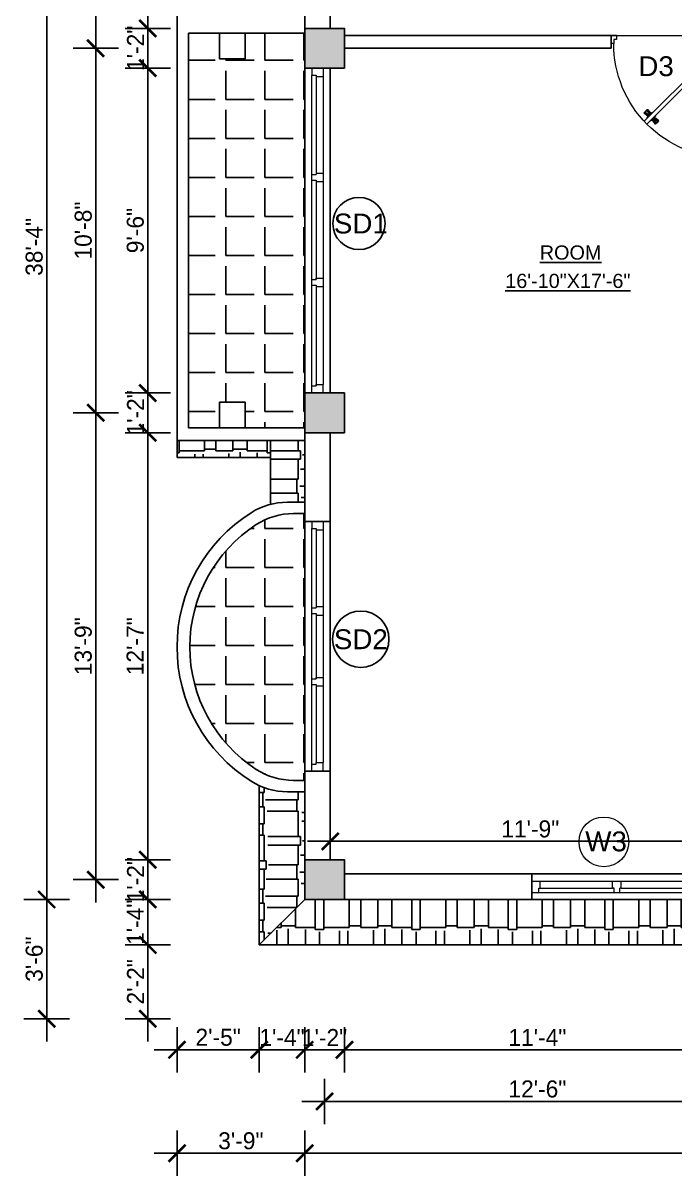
# Model space of a CAD drawing. Header units: inches. Extents: x 1397 to 20304, y -27267 to -746.
# Drawn here: x 9911 to 10140.8, y -20825.7 to -20419.4 of the extents above; entities that cross this region are included whole.
import ezdxf

# ---------------------------------------------------------------- set-up
doc = ezdxf.new("R2010")
doc.units = ezdxf.units.IN
doc.header["$LTSCALE"] = 17
doc.header["$MEASUREMENT"] = 0
for name, color, linetype, lineweight in [('25 BOT BAR', 12, 'Continuous', 25), ('DOOR & WIN', 1, 'Continuous', 25), ('OUTLINE', 1, 'Continuous', 25), ('PUERTAS', 7, 'Continuous', 9), ('TEXT', 231, 'Continuous', 20), ('WINDOW FRAME PLAN', 162, 'Continuous', 18)]:
    doc.layers.add(name, color=color, linetype=linetype, lineweight=lineweight)
doc.styles.add('ARCHITECTURE', font='stylu.ttf')
doc.styles.add('DIMTEXT', font='arial.ttf', dxfattribs={"height": 6})
doc.dimstyles.new('8 SCALE', dxfattribs={"dimscale": 0, "dimtxt": 6, "dimasz": 6, "dimexe": 8, "dimexo": 8, "dimgap": 1.25, "dimtad": 1, "dimdec": 0, "dimzin": 3, "dimdsep": 46, "dimlunit": 4, "dimtxsty": 'ARCHITECTURE', "dimblk": 'ARCHTICK', "dimcen": 8, "dimdle": 8, "dimclrd": 5, "dimclre": 5, "dimclrt": 7, "dimadec": 0, "dimazin": 0, "dimtfac": 0.75, "dimtdec": 0, "dimtix": 1, "dimtmove": 2, "dimatfit": 3, "dimldrblk": 'ARCHTICK', "dimfxl": 8, "dimfxlon": 1, "dimtolj": 1, "dimtzin": 0, "dimlwd": -1, "dimlwe": -1, "dimarcsym": 0})
pattern_1 = [(0, (0, -1874.08), (25.5, 12), [6, -5, 7, -3, 9, -4]), (0, (6, -1873.58), (25.5, 12), [5, -19, 4, -6]), (0, (18, -1874.83), (25.5, 12), [3, -31]), (90, (0, -1874.079), (-8.5, 12), [11.5, -36.5]), (90, (6, -1874.079), (-8.5, 12), [11.25, -36.75]), (90, (11, -1874.079), (-8.5, 12), [10.5, -37.5]), (90, (18, -1874.829), (-8.5, 12), [11.5, -36.5]), (90, (21, -1874.829), (-8.5, 12), [11.5, -36.5]), (90, (30, -1874.079), (-8.5, 12), [11, -37])]
pattern_2 = [(90, (0, -1874.08), (-12, 25.5), [6, -5, 7, -3, 9, -4]), (90, (-0.5, -1868.08), (-12, 25.5), [5, -19, 4, -6]), (90, (0.75, -1856.08), (-12, 25.5), [3, -31]), (180, (0, -1874.079), (-12, -8.5), [11.5, -36.5]), (180, (4e-16, -1868.079), (-12, -8.5), [11.25, -36.75]), (180, (7e-16, -1863.079), (-12, -8.5), [10.5, -37.5]), (180, (0.75, -1856.079), (-12, -8.5), [11.5, -36.5]), (180, (0.75, -1853.079), (-12, -8.5), [11.5, -36.5]), (180, (2e-15, -1844.079), (-12, -8.5), [11, -37])]
pattern_3 = [(0, (0, 0), (0, 13.75), [10, -3.75]), (90, (0, 0), (-13.75, 8e-16), [10, -3.75])]

# ---------------------------------------------------------------- blocks, each defined once
blk = doc.blocks.new('*U3029')
at = {"layer": 'PUERTAS', "color": 2}
for p, q in [((11.61, 30.24), (12.57, 31.2)), ((11.61, 30.24), (39.94, 1.92)), ((40.83, 2.94), (12.57, 31.2)), ((16.34, 30.46), (16.36, 30.48)), ((12.35, 26.47), (12.33, 26.45)), ((0, 0), (0, 2.8)), ((0.93, 2.8), (0, 2.8)), ((1.87, 0), (0, 0)), ((0.93, 1.4), (0.93, 2.8)), ((1.87, 1.4), (0.93, 1.4)), ((1.87, 0), (1.87, 1.4)), ((39.94, 1.92), (40.16, 2.14)), ((40.1, 2.21), (40.86, 2.97)), ((40.1, 2.21), (40.16, 2.14)), ((40.13, 0), (40.13, 1.4)), ((40.13, 1.4), (41.07, 1.4)), ((40.13, 0), (42, 0)), ((40.16, 2.14), (40.9, 2.88)), ((41.07, 1.77), (41.07, 2.81)), ((41.07, 1.4), (41.07, 1.77)), ((41.07, 1.77), (41.16, 1.77)), ((41.16, 1.77), (41.16, 2.85)), ((41.16, 2.8), (42, 2.8)), ((42, 2.8), (42, 0))]:
    blk.add_line(p, q, dxfattribs=at)
at = {"layer": 'PUERTAS', "color": 1}
for p, q in [((12.73, 29.12), (12.72, 29.11)), ((12.72, 28.98), (13.08, 28.44)), ((13.69, 30.08), (13.7, 30.09)), ((13.83, 30.09), (14.37, 29.73)), ((14.37, 29.73), (14.38, 29.72)), ((14.51, 29.72), (14.5, 29.72)), ((14.63, 29.71), (14.94, 29.41)), ((14.64, 30.23), (15.41, 31.18)), ((14.65, 30.11), (15.14, 29.61)), ((14.65, 29.7), (14.78, 29.83)), ((14.78, 29.98), (14.77, 29.97)), ((14.77, 29.84), (15.07, 29.54)), ((15.25, 29.1), (14.94, 29.41)), ((15.37, 29.24), (15.07, 29.54)), ((15.64, 29.12), (15.14, 29.61)), ((15.23, 29.11), (15.36, 29.24)), ((15.25, 28.97), (15.25, 28.97)), ((15.26, 28.84), (15.25, 28.84)), ((15.62, 28.3), (15.26, 28.84)), ((15.51, 29.24), (15.5, 29.24)), ((15.55, 31.19), (16.13, 30.6)), ((15.62, 31.12), (15.65, 31.15)), ((15.65, 31.15), (16.17, 30.63)), ((15.76, 29.11), (16.71, 29.88)), ((16.72, 30.01), (16.13, 30.6)), ((16.68, 30.12), (16.17, 30.63)), ((16.65, 30.09), (16.68, 30.12)), ((11.62, 27.26), (12.21, 26.67)), ((12.58, 28.16), (11.63, 27.4)), ((11.69, 27.19), (11.66, 27.15)), ((11.66, 27.15), (12.17, 26.64)), ((12.69, 26.12), (12.17, 26.64)), ((12.79, 26.09), (12.21, 26.67)), ((12.72, 26.16), (12.69, 26.12)), ((12.7, 28.16), (13.2, 27.66)), ((12.83, 28.03), (12.84, 28.04)), ((13.7, 27.04), (12.93, 26.09)), ((12.97, 28.04), (13.27, 27.74)), ((13.11, 28.16), (12.98, 28.03)), ((13.08, 28.44), (13.08, 28.43)), ((13.09, 28.3), (13.09, 28.3)), ((13.09, 28.17), (13.4, 27.87)), ((13.69, 27.17), (13.2, 27.66)), ((13.57, 27.43), (13.27, 27.74)), ((13.71, 27.56), (13.4, 27.87)), ((13.69, 27.57), (13.56, 27.44)), ((13.56, 27.3), (13.57, 27.3)), ((13.83, 27.55), (13.84, 27.56)), ((13.97, 27.54), (13.96, 27.55)), ((14.51, 27.19), (13.97, 27.54)), ((14.65, 27.2), (14.64, 27.19)), ((15.61, 28.15), (15.62, 28.16))]:
    blk.add_line(p, q, dxfattribs=at)
at = {"layer": 'PUERTAS', "color": 8}
for p, q in [((12.82, 28.9), (13.2, 28.3)), ((13.06, 28.65), (13.29, 28.21)), ((13.91, 29.99), (14.5, 29.61)), ((14.16, 29.74), (14.59, 29.52)), ((14.42, 29.48), (14.69, 29.42)), ((14.63, 30.14), (15.5, 31.21)), ((14.63, 29.27), (14.8, 29.31)), ((14.66, 29.69), (14.79, 29.82)), ((14.68, 29.66), (14.82, 29.79)), ((14.69, 30.07), (15.57, 31.16)), ((14.74, 29.6), (14.87, 29.73)), ((14.8, 29.09), (14.85, 29.26)), ((14.82, 29.94), (15.74, 30.99)), ((14.84, 29.51), (14.97, 29.64)), ((15.01, 28.89), (14.95, 29.16)), ((14.98, 29.77), (15.94, 30.79)), ((15.04, 29.3), (15.17, 29.43)), ((15.28, 28.62), (15.05, 29.06)), ((15.14, 29.21), (15.27, 29.34)), ((15.52, 28.37), (15.14, 28.97)), ((15.2, 29.15), (15.33, 29.28)), ((15.22, 29.12), (15.35, 29.25)), ((15.31, 29.45), (16.33, 30.41)), ((15.47, 29.29), (16.52, 30.21)), ((15.6, 29.16), (16.69, 30.04)), ((15.67, 29.09), (16.75, 29.96)), ((15.99, 30.81), (16.01, 30.83)), ((16.19, 30.65), (16.01, 30.83)), ((16.19, 30.65), (16.36, 30.48)), ((12.67, 28.18), (11.59, 27.31)), ((12.74, 28.12), (11.65, 27.23)), ((12.87, 27.99), (11.82, 27.06)), ((12, 26.81), (11.98, 26.79)), ((12.15, 26.62), (11.98, 26.79)), ((13.04, 27.82), (12.01, 26.87)), ((12.15, 26.62), (12.33, 26.45)), ((13.36, 27.5), (12.4, 26.48)), ((13.52, 27.34), (12.6, 26.28)), ((13.65, 27.21), (12.77, 26.11)), ((13.71, 27.14), (12.84, 26.06)), ((13.12, 28.15), (12.99, 28.02)), ((13.14, 28.12), (13.01, 27.99)), ((13.2, 28.06), (13.07, 27.93)), ((13.3, 27.97), (13.17, 27.84)), ((13.33, 28.39), (13.39, 28.12)), ((13.5, 27.76), (13.37, 27.63)), ((13.59, 27.67), (13.46, 27.54)), ((13.54, 28.18), (13.49, 28.01)), ((13.65, 27.61), (13.52, 27.48)), ((13.71, 28), (13.54, 27.96)), ((13.68, 27.58), (13.55, 27.45)), ((13.92, 27.79), (13.65, 27.86)), ((14.18, 27.53), (13.75, 27.76)), ((14.43, 27.28), (13.83, 27.67)), ((0, 0), (42, 0))]:
    blk.add_line(p, q, dxfattribs=at)
at = {"layer": 'PUERTAS', "color": 2}
for radius in [0.181, 0.0878]:
    blk.add_circle((41.04, 2.99), radius, dxfattribs=at)
at = {"layer": 'PUERTAS', "color": 8}
blk.add_arc((41.04, 2.99), 40.11, 89.9667, 180.2715, dxfattribs=at)
at = {"layer": 'PUERTAS', "color": 1}
for centre, start, end in [((12.79, 29.04), 135, 225), ((13.76, 30.02), 45, 135), ((14.44, 29.79), 225, 309.7428), ((14.57, 29.65), 45, 129.7428), ((14.71, 30.17), 141.0764, 225), ((14.84, 29.91), 135, 225), ((15.32, 28.91), 140.2572, 225), ((15.18, 29.03), 320.2572, 45), ((15.44, 29.3), 225, 315), ((15.48, 31.12), 45, 141.0764), ((15.7, 29.18), 225, 308.9236), ((11.69, 27.33), 128.9236, 225), ((12.63, 28.09), 45, 128.9236), ((12.86, 26.15), 225, 321.0764), ((12.9, 27.97), 45, 135), ((13.16, 28.24), 140.2572, 225), ((13.02, 28.36), 320.2572, 45), ((13.5, 27.37), 315, 45), ((13.62, 27.1), 321.0764, 45), ((13.77, 27.63), 225, 309.7428), ((13.9, 27.49), 45, 129.7428), ((14.58, 27.25), 225, 315), ((15.55, 28.23), 315, 45)]:
    blk.add_arc(centre, 0.0933, start, end, dxfattribs=at)
blk = doc.blocks.new("5'")
at = {"layer": 'WINDOW FRAME PLAN'}
for p, q in [((10026.35, -7897.24), (10086.35, -7897.24)), ((10026.35, -7897.24), (10026.35, -7901.24)), ((10026.35, -7897.24), (10029.35, -7897.24)), ((10029.35, -7899.74), (10029.35, -7897.24)), ((10054.85, -7899.74), (10054.85, -7897.24)), ((10054.85, -7897.24), (10057.85, -7897.24)), ((10057.85, -7899.74), (10057.85, -7897.24)), ((10086.35, -7897.24), (10083.35, -7897.24)), ((10083.35, -7899.74), (10083.35, -7897.24)), ((10086.35, -7897.24), (10086.35, -7901.24)), ((10026.35, -7901.24), (10086.35, -7901.24)), ((10026.35, -7901.24), (10028.85, -7901.24)), ((10028.85, -7901.24), (10028.85, -7899.74)), ((10028.85, -7899.74), (10029.35, -7899.74)), ((10029.35, -7899.74), (10054.85, -7899.74)), ((10055.35, -7899.74), (10054.85, -7899.74)), ((10055.35, -7901.24), (10055.35, -7899.74)), ((10057.35, -7901.24), (10057.35, -7899.74)), ((10057.85, -7899.74), (10057.35, -7899.74)), ((10057.85, -7899.74), (10083.35, -7899.74)), ((10083.85, -7899.74), (10083.35, -7899.74)), ((10083.85, -7901.24), (10083.85, -7899.74)), ((10086.35, -7901.24), (10083.85, -7901.24))]:
    blk.add_line(p, q, dxfattribs=at)
blk = doc.blocks.new('_ArchTick')
at = {"color": 0, "linetype": 'ByBlock', "const_width": 0.15}
blk.add_lwpolyline([(-0.5, -0.5), (0.5, 0.5)], dxfattribs=at)
blk = doc.blocks.new('*D3517')
at = {"layer": '25 BOT BAR', "color": 5, "transparency": 16777216}
for p, q in [((9954.97, -20274.24), (9954.97, -20429.24)), ((9962.97, -20282.24), (9946.97, -20282.24)), ((9962.97, -20421.24), (9946.97, -20421.24))]:
    blk.add_line(p, q, dxfattribs=at)
at = {"layer": 'Defpoints', "color": 0, "transparency": 16777216}
for p in [(10010.29, -20282.24), (9954.97, -20421.24), (10010.29, -20421.24)]:
    blk.add_point(p, dxfattribs=at)
at = {"layer": '25 BOT BAR', "color": 5, "transparency": 16777216, "xscale": 6, "yscale": 6, "zscale": 6}
for p, rotation in [((9954.97, -20282.24), 90), ((9954.97, -20421.24), 270)]:
    blk.add_blockref('_ArchTick', p, dxfattribs=dict(at, rotation=rotation))
at = {"layer": '25 BOT BAR', "color": 7, "transparency": 16777216, "insert": (9950.51, -20351.74), "char_height": 6, "attachment_point": 5, "rotation": 90, "style": 'ARCHITECTURE'}
blk.add_mtext('\\A1;11\'-7"', dxfattribs=at)
blk = doc.blocks.new('*D3518')
at = {"layer": '25 BOT BAR', "color": 5, "transparency": 16777216}
for p, q in [((9954.97, -20421.24), (9954.97, -20415.24)), ((9962.97, -20421.24), (9946.97, -20421.24)), ((9954.97, -20421.24), (9954.97, -20435.24)), ((9962.97, -20435.24), (9946.97, -20435.24)), ((9954.97, -20435.24), (9954.97, -20441.24))]:
    blk.add_line(p, q, dxfattribs=at)
at = {"layer": 'Defpoints', "color": 0, "transparency": 16777216}
for p in [(10010.29, -20421.24), (9954.97, -20435.24), (10010.29, -20435.24)]:
    blk.add_point(p, dxfattribs=at)
at = {"layer": '25 BOT BAR', "color": 5, "transparency": 16777216, "xscale": 6, "yscale": 6, "zscale": 6}
for p, rotation in [((9954.97, -20421.24), 270), ((9954.97, -20435.24), 90)]:
    blk.add_blockref('_ArchTick', p, dxfattribs=dict(at, rotation=rotation))
at = {"layer": '25 BOT BAR', "color": 7, "transparency": 16777216, "insert": (9950.66, -20428.24), "char_height": 6, "attachment_point": 5, "rotation": 90, "style": 'ARCHITECTURE'}
blk.add_mtext('\\A1;1\'-2"', dxfattribs=at)
blk = doc.blocks.new('*D3519')
at = {"layer": '25 BOT BAR', "color": 5, "transparency": 16777216}
for p, q in [((9954.97, -20427.24), (9954.97, -20557.72)), ((9962.97, -20435.24), (9946.97, -20435.24)), ((9962.97, -20549.72), (9946.97, -20549.72))]:
    blk.add_line(p, q, dxfattribs=at)
at = {"layer": 'Defpoints', "color": 0, "transparency": 16777216}
for p in [(10010.29, -20435.24), (9954.97, -20549.72), (10010.29, -20549.72)]:
    blk.add_point(p, dxfattribs=at)
at = {"layer": '25 BOT BAR', "color": 5, "transparency": 16777216, "xscale": 6, "yscale": 6, "zscale": 6}
for p, rotation in [((9954.97, -20435.24), 90), ((9954.97, -20549.72), 270)]:
    blk.add_blockref('_ArchTick', p, dxfattribs=dict(at, rotation=rotation))
at = {"layer": '25 BOT BAR', "color": 7, "transparency": 16777216, "insert": (9950.61, -20492.48), "char_height": 6, "attachment_point": 5, "rotation": 90, "style": 'ARCHITECTURE'}
blk.add_mtext('\\A1;9\'-6"', dxfattribs=at)
blk = doc.blocks.new('*D3520')
at = {"layer": '25 BOT BAR', "color": 5, "transparency": 16777216}
for p, q in [((9954.97, -20549.72), (9954.97, -20543.72)), ((9962.97, -20549.72), (9946.97, -20549.72)), ((9954.97, -20549.72), (9954.97, -20563.72)), ((9962.97, -20563.72), (9946.97, -20563.72)), ((9954.97, -20563.72), (9954.97, -20569.72))]:
    blk.add_line(p, q, dxfattribs=at)
at = {"layer": 'Defpoints', "color": 0, "transparency": 16777216}
for p in [(10010.29, -20549.72), (9954.97, -20563.72), (10010.29, -20563.72)]:
    blk.add_point(p, dxfattribs=at)
at = {"layer": '25 BOT BAR', "color": 5, "transparency": 16777216, "xscale": 6, "yscale": 6, "zscale": 6}
for p, rotation in [((9954.97, -20549.72), 270), ((9954.97, -20563.72), 90)]:
    blk.add_blockref('_ArchTick', p, dxfattribs=dict(at, rotation=rotation))
at = {"layer": '25 BOT BAR', "color": 7, "transparency": 16777216, "insert": (9950.66, -20556.72), "char_height": 6, "attachment_point": 5, "rotation": 90, "style": 'ARCHITECTURE'}
blk.add_mtext('\\A1;1\'-2"', dxfattribs=at)
blk = doc.blocks.new('*D3521')
at = {"layer": '25 BOT BAR', "color": 5, "transparency": 16777216}
for p, q in [((9954.97, -20555.72), (9954.97, -20722.24)), ((9962.97, -20563.72), (9946.97, -20563.72)), ((9962.97, -20714.24), (9946.97, -20714.24))]:
    blk.add_line(p, q, dxfattribs=at)
at = {"layer": 'Defpoints', "color": 0, "transparency": 16777216}
for p in [(10010.29, -20563.72), (9954.97, -20714.24), (10010.29, -20714.24)]:
    blk.add_point(p, dxfattribs=at)
at = {"layer": '25 BOT BAR', "color": 5, "transparency": 16777216, "xscale": 6, "yscale": 6, "zscale": 6}
for p, rotation in [((9954.97, -20563.72), 90), ((9954.97, -20714.24), 270)]:
    blk.add_blockref('_ArchTick', p, dxfattribs=dict(at, rotation=rotation))
at = {"layer": '25 BOT BAR', "color": 7, "transparency": 16777216, "insert": (9950.51, -20638.98), "char_height": 6, "attachment_point": 5, "rotation": 90, "style": 'ARCHITECTURE'}
blk.add_mtext('\\A1;12\'-7"', dxfattribs=at)
blk = doc.blocks.new('*D3522')
at = {"layer": '25 BOT BAR', "color": 5, "transparency": 16777216}
for p, q in [((9954.97, -20714.24), (9954.97, -20708.24)), ((9962.97, -20714.24), (9946.97, -20714.24)), ((9954.97, -20714.24), (9954.97, -20728.24)), ((9962.97, -20728.24), (9946.97, -20728.24)), ((9954.97, -20728.24), (9954.97, -20734.24))]:
    blk.add_line(p, q, dxfattribs=at)
at = {"layer": 'Defpoints', "color": 0, "transparency": 16777216}
for p in [(10010.29, -20714.24), (9954.97, -20728.24), (10010.29, -20728.24)]:
    blk.add_point(p, dxfattribs=at)
at = {"layer": '25 BOT BAR', "color": 5, "transparency": 16777216, "xscale": 6, "yscale": 6, "zscale": 6}
for p, rotation in [((9954.97, -20714.24), 270), ((9954.97, -20728.24), 90)]:
    blk.add_blockref('_ArchTick', p, dxfattribs=dict(at, rotation=rotation))
at = {"layer": '25 BOT BAR', "color": 7, "transparency": 16777216, "insert": (9950.66, -20721.24), "char_height": 6, "attachment_point": 5, "rotation": 90, "style": 'ARCHITECTURE'}
blk.add_mtext('\\A1;1\'-2"', dxfattribs=at)
blk = doc.blocks.new('*D3523')
at = {"layer": '25 BOT BAR', "color": 5, "transparency": 16777216}
for p, q in [((9936.63, -20729.24), (9936.63, -20548.72)), ((9944.63, -20556.72), (9928.63, -20556.72)), ((9944.63, -20721.24), (9928.63, -20721.24))]:
    blk.add_line(p, q, dxfattribs=at)
at = {"layer": 'Defpoints', "color": 0, "transparency": 16777216}
for p in [(9936.63, -20556.72), (10017.29, -20556.72), (10017.29, -20721.24)]:
    blk.add_point(p, dxfattribs=at)
at = {"layer": '25 BOT BAR', "color": 5, "transparency": 16777216, "xscale": 6, "yscale": 6, "zscale": 6}
for p, rotation in [((9936.63, -20556.72), 90), ((9936.63, -20721.24), 270)]:
    blk.add_blockref('_ArchTick', p, dxfattribs=dict(at, rotation=rotation))
at = {"layer": '25 BOT BAR', "color": 7, "transparency": 16777216, "insert": (9932.27, -20638.98), "char_height": 6, "attachment_point": 5, "rotation": 90, "style": 'ARCHITECTURE'}
blk.add_mtext('\\A1;13\'-9"', dxfattribs=at)
blk = doc.blocks.new('*D3524')
at = {"layer": '25 BOT BAR', "color": 5, "transparency": 16777216}
for p, q in [((9936.63, -20564.72), (9936.63, -20420.24)), ((9944.63, -20428.24), (9928.63, -20428.24)), ((9944.63, -20556.72), (9928.63, -20556.72))]:
    blk.add_line(p, q, dxfattribs=at)
at = {"layer": 'Defpoints', "color": 0, "transparency": 16777216}
for p in [(9936.63, -20428.24), (10017.29, -20428.24), (10017.29, -20556.72)]:
    blk.add_point(p, dxfattribs=at)
at = {"layer": '25 BOT BAR', "color": 5, "transparency": 16777216, "xscale": 6, "yscale": 6, "zscale": 6}
for p, rotation in [((9936.63, -20428.24), 90), ((9936.63, -20556.72), 270)]:
    blk.add_blockref('_ArchTick', p, dxfattribs=dict(at, rotation=rotation))
at = {"layer": '25 BOT BAR', "color": 7, "transparency": 16777216, "insert": (9932.26, -20492.48), "char_height": 6, "attachment_point": 5, "rotation": 90, "style": 'ARCHITECTURE'}
blk.add_mtext('\\A1;10\'-8"', dxfattribs=at)
blk = doc.blocks.new('*D3525')
at = {"layer": '25 BOT BAR', "color": 5, "transparency": 16777216}
for p, q in [((9936.63, -20436.24), (9936.63, -20267.24)), ((9944.63, -20275.24), (9928.63, -20275.24)), ((9944.63, -20428.24), (9928.63, -20428.24))]:
    blk.add_line(p, q, dxfattribs=at)
at = {"layer": 'Defpoints', "color": 0, "transparency": 16777216}
for p in [(9936.63, -20275.24), (10017.29, -20275.24), (10017.29, -20428.24)]:
    blk.add_point(p, dxfattribs=at)
at = {"layer": '25 BOT BAR', "color": 5, "transparency": 16777216, "xscale": 6, "yscale": 6, "zscale": 6}
for p, rotation in [((9936.63, -20275.24), 90), ((9936.63, -20428.24), 270)]:
    blk.add_blockref('_ArchTick', p, dxfattribs=dict(at, rotation=rotation))
at = {"layer": '25 BOT BAR', "color": 7, "transparency": 16777216, "insert": (9932.28, -20351.74), "char_height": 6, "attachment_point": 5, "rotation": 90, "style": 'ARCHITECTURE'}
blk.add_mtext('\\A1;12\'-9"', dxfattribs=at)
blk = doc.blocks.new('*D3526')
at = {"layer": '25 BOT BAR', "color": 5, "transparency": 16777216}
for p, q in [((9919.35, -20260.24), (9919.35, -20736.24)), ((9927.35, -20268.24), (9911.35, -20268.24)), ((9927.35, -20728.24), (9911.35, -20728.24))]:
    blk.add_line(p, q, dxfattribs=at)
at = {"layer": 'Defpoints', "color": 0, "transparency": 16777216}
for p in [(10010.29, -20268.24), (9919.35, -20728.24), (10010.29, -20728.24)]:
    blk.add_point(p, dxfattribs=at)
at = {"layer": '25 BOT BAR', "color": 5, "transparency": 16777216, "xscale": 6, "yscale": 6, "zscale": 6}
for p, rotation in [((9919.35, -20268.24), 90), ((9919.35, -20728.24), 270)]:
    blk.add_blockref('_ArchTick', p, dxfattribs=dict(at, rotation=rotation))
at = {"layer": '25 BOT BAR', "color": 7, "transparency": 16777216, "insert": (9914.97, -20498.24), "char_height": 6, "attachment_point": 5, "rotation": 90, "style": 'ARCHITECTURE'}
blk.add_mtext('\\A1;38\'-4"', dxfattribs=at)
blk = doc.blocks.new('*D3527')
at = {"layer": '25 BOT BAR', "color": 5, "transparency": 16777216}
for p, q in [((10010.29, -20773.19), (10010.29, -20789.19)), ((10024.29, -20773.19), (10024.29, -20789.19)), ((10010.29, -20781.19), (10004.29, -20781.19)), ((10010.29, -20781.19), (10024.29, -20781.19)), ((10024.29, -20781.19), (10030.29, -20781.19))]:
    blk.add_line(p, q, dxfattribs=at)
at = {"layer": 'Defpoints', "color": 0, "transparency": 16777216}
for p in [(10010.29, -20728.24), (10024.29, -20728.24), (10024.29, -20781.19)]:
    blk.add_point(p, dxfattribs=at)
at = {"layer": '25 BOT BAR', "color": 5, "transparency": 16777216, "xscale": 6, "yscale": 6, "zscale": 6}
blk.add_blockref('_ArchTick', (10010.29, -20781.19), dxfattribs=at)
at = {"layer": '25 BOT BAR', "color": 5, "transparency": 16777216, "xscale": 6, "yscale": 6, "zscale": 6, "rotation": 180}
blk.add_blockref('_ArchTick', (10024.29, -20781.19), dxfattribs=at)
at = {"layer": '25 BOT BAR', "color": 7, "transparency": 16777216, "insert": (10017.29, -20776.88), "char_height": 6, "attachment_point": 5, "style": 'ARCHITECTURE'}
blk.add_mtext('\\A1;1\'-2"', dxfattribs=at)
blk = doc.blocks.new('*D3528')
at = {"layer": '25 BOT BAR', "color": 5, "transparency": 16777216}
for p, q in [((10024.29, -20773.19), (10024.29, -20789.19)), ((10160.29, -20773.19), (10160.29, -20789.19)), ((10016.29, -20781.19), (10168.29, -20781.19))]:
    blk.add_line(p, q, dxfattribs=at)
at = {"layer": 'Defpoints', "color": 0, "transparency": 16777216}
for p in [(10024.29, -20728.24), (10160.29, -20728.24), (10160.29, -20781.19)]:
    blk.add_point(p, dxfattribs=at)
at = {"layer": '25 BOT BAR', "color": 5, "transparency": 16777216, "xscale": 6, "yscale": 6, "zscale": 6, "rotation": 180}
blk.add_blockref('_ArchTick', (10024.29, -20781.19), dxfattribs=at)
at = {"layer": '25 BOT BAR', "color": 5, "transparency": 16777216, "xscale": 6, "yscale": 6, "zscale": 6}
blk.add_blockref('_ArchTick', (10160.29, -20781.19), dxfattribs=at)
at = {"layer": '25 BOT BAR', "color": 7, "transparency": 16777216, "insert": (10092.29, -20776.81), "char_height": 6, "attachment_point": 5, "style": 'ARCHITECTURE'}
blk.add_mtext('\\A1;11\'-4"', dxfattribs=at)
blk = doc.blocks.new('*D3534')
at = {"layer": '25 BOT BAR', "color": 5, "transparency": 16777216}
for p, q in [((10017.29, -20791.39), (10017.29, -20807.39)), ((10167.29, -20791.39), (10167.29, -20807.39)), ((10009.29, -20799.39), (10175.29, -20799.39))]:
    blk.add_line(p, q, dxfattribs=at)
at = {"layer": 'Defpoints', "color": 0, "transparency": 16777216}
for p in [(10017.29, -20721.24), (10167.29, -20721.24), (10167.29, -20799.39)]:
    blk.add_point(p, dxfattribs=at)
at = {"layer": '25 BOT BAR', "color": 5, "transparency": 16777216, "xscale": 6, "yscale": 6, "zscale": 6, "rotation": 180}
blk.add_blockref('_ArchTick', (10017.29, -20799.39), dxfattribs=at)
at = {"layer": '25 BOT BAR', "color": 5, "transparency": 16777216, "xscale": 6, "yscale": 6, "zscale": 6}
blk.add_blockref('_ArchTick', (10167.29, -20799.39), dxfattribs=at)
at = {"layer": '25 BOT BAR', "color": 7, "transparency": 16777216, "insert": (10092.29, -20795.03), "char_height": 6, "attachment_point": 5, "style": 'ARCHITECTURE'}
blk.add_mtext('\\A1;12\'-6"', dxfattribs=at)
blk = doc.blocks.new('*D3537')
at = {"layer": '25 BOT BAR', "color": 5, "transparency": 16777216}
for p, q in [((10010.29, -20809.65), (10010.29, -20825.65)), ((10470.75, -20809.65), (10470.75, -20825.65)), ((10002.29, -20817.65), (10478.75, -20817.65))]:
    blk.add_line(p, q, dxfattribs=at)
at = {"layer": 'Defpoints', "color": 0, "transparency": 16777216}
for p in [(10010.29, -20728.24), (10470.75, -20728.24), (10470.75, -20817.65)]:
    blk.add_point(p, dxfattribs=at)
at = {"layer": '25 BOT BAR', "color": 5, "transparency": 16777216, "xscale": 6, "yscale": 6, "zscale": 6, "rotation": 180}
blk.add_blockref('_ArchTick', (10010.29, -20817.65), dxfattribs=at)
at = {"layer": '25 BOT BAR', "color": 5, "transparency": 16777216, "xscale": 6, "yscale": 6, "zscale": 6}
blk.add_blockref('_ArchTick', (10470.75, -20817.65), dxfattribs=at)
at = {"layer": '25 BOT BAR', "color": 7, "transparency": 16777216, "insert": (10240.52, -20813.27), "char_height": 6, "attachment_point": 5, "style": 'ARCHITECTURE'}
blk.add_mtext('\\A1;38\'-4"', dxfattribs=at)
blk = doc.blocks.new('*D3493')
at = {"layer": '25 BOT BAR', "color": 5, "transparency": 16777216}
for p, q in [((9954.97, -20728.24), (9954.97, -20722.24)), ((9962.97, -20728.24), (9946.97, -20728.24)), ((9954.97, -20728.24), (9954.97, -20744.24)), ((9962.97, -20744.24), (9946.97, -20744.24)), ((9954.97, -20744.24), (9954.97, -20750.24))]:
    blk.add_line(p, q, dxfattribs=at)
at = {"layer": 'Defpoints', "color": 0, "transparency": 16777216}
for p in [(10010.29, -20728.24), (9954.97, -20744.24), (9994.29, -20744.24)]:
    blk.add_point(p, dxfattribs=at)
at = {"layer": '25 BOT BAR', "color": 5, "transparency": 16777216, "xscale": 6, "yscale": 6, "zscale": 6}
for p, rotation in [((9954.97, -20728.24), 270), ((9954.97, -20744.24), 90)]:
    blk.add_blockref('_ArchTick', p, dxfattribs=dict(at, rotation=rotation))
at = {"layer": '25 BOT BAR', "color": 7, "transparency": 16777216, "insert": (9950.59, -20736.24), "char_height": 6, "attachment_point": 5, "rotation": 90, "style": 'ARCHITECTURE'}
blk.add_mtext('\\A1;1\'-4"', dxfattribs=at)
blk = doc.blocks.new('*D3494')
at = {"layer": '25 BOT BAR', "color": 5, "transparency": 16777216}
for p, q in [((9954.97, -20736.24), (9954.97, -20778.24)), ((9962.97, -20744.24), (9946.97, -20744.24)), ((9962.97, -20770.24), (9946.97, -20770.24))]:
    blk.add_line(p, q, dxfattribs=at)
at = {"layer": 'Defpoints', "color": 0, "transparency": 16777216}
for p in [(9994.29, -20744.24), (9954.97, -20770.24), (10316.29, -20770.24)]:
    blk.add_point(p, dxfattribs=at)
at = {"layer": '25 BOT BAR', "color": 5, "transparency": 16777216, "xscale": 6, "yscale": 6, "zscale": 6}
for p, rotation in [((9954.97, -20744.24), 90), ((9954.97, -20770.24), 270)]:
    blk.add_blockref('_ArchTick', p, dxfattribs=dict(at, rotation=rotation))
at = {"layer": '25 BOT BAR', "color": 7, "transparency": 16777216, "insert": (9950.66, -20757.24), "char_height": 6, "attachment_point": 5, "rotation": 90, "style": 'ARCHITECTURE'}
blk.add_mtext('\\A1;2\'-2"', dxfattribs=at)
blk = doc.blocks.new('*D3495')
at = {"layer": '25 BOT BAR', "color": 5, "transparency": 16777216}
for p, q in [((9919.35, -20720.24), (9919.35, -20778.24)), ((9927.35, -20728.24), (9911.35, -20728.24)), ((9927.35, -20770.24), (9911.35, -20770.24))]:
    blk.add_line(p, q, dxfattribs=at)
at = {"layer": 'Defpoints', "color": 0, "transparency": 16777216}
for p in [(10010.29, -20728.24), (9919.35, -20770.24), (10316.29, -20770.24)]:
    blk.add_point(p, dxfattribs=at)
at = {"layer": '25 BOT BAR', "color": 5, "transparency": 16777216, "xscale": 6, "yscale": 6, "zscale": 6}
for p, rotation in [((9919.35, -20728.24), 90), ((9919.35, -20770.24), 270)]:
    blk.add_blockref('_ArchTick', p, dxfattribs=dict(at, rotation=rotation))
at = {"layer": '25 BOT BAR', "color": 7, "transparency": 16777216, "insert": (9914.99, -20749.24), "char_height": 6, "attachment_point": 5, "rotation": 90, "style": 'ARCHITECTURE'}
blk.add_mtext('\\A1;3\'-6"', dxfattribs=at)
blk = doc.blocks.new('*D3500')
at = {"layer": '25 BOT BAR', "color": 5, "transparency": 16777216}
for p, q in [((9994.29, -20773.19), (9994.29, -20789.19)), ((10010.29, -20773.19), (10010.29, -20789.19)), ((9994.29, -20781.19), (9988.29, -20781.19)), ((10010.29, -20781.19), (9994.29, -20781.19)), ((10010.29, -20781.19), (10016.29, -20781.19))]:
    blk.add_line(p, q, dxfattribs=at)
at = {"layer": 'Defpoints', "color": 0, "transparency": 16777216}
for p in [(10010.29, -20728.24), (9994.29, -20744.24), (9994.29, -20781.19)]:
    blk.add_point(p, dxfattribs=at)
at = {"layer": '25 BOT BAR', "color": 5, "transparency": 16777216, "xscale": 6, "yscale": 6, "zscale": 6}
blk.add_blockref('_ArchTick', (9994.29, -20781.19), dxfattribs=at)
at = {"layer": '25 BOT BAR', "color": 5, "transparency": 16777216, "xscale": 6, "yscale": 6, "zscale": 6, "rotation": 180}
blk.add_blockref('_ArchTick', (10010.29, -20781.19), dxfattribs=at)
at = {"layer": '25 BOT BAR', "color": 7, "transparency": 16777216, "insert": (10002.29, -20776.81), "char_height": 6, "attachment_point": 5, "style": 'ARCHITECTURE'}
blk.add_mtext('\\A1;1\'-4"', dxfattribs=at)
blk = doc.blocks.new('*D3501')
at = {"layer": '25 BOT BAR', "color": 5, "transparency": 16777216}
for p, q in [((9965.29, -20773.19), (9965.29, -20789.19)), ((9994.29, -20773.19), (9994.29, -20789.19)), ((10002.29, -20781.19), (9957.29, -20781.19))]:
    blk.add_line(p, q, dxfattribs=at)
at = {"layer": 'Defpoints', "color": 0, "transparency": 16777216}
for p in [(9965.29, -20572.24), (9994.29, -20744.24), (9965.29, -20781.19)]:
    blk.add_point(p, dxfattribs=at)
at = {"layer": '25 BOT BAR', "color": 5, "transparency": 16777216, "xscale": 6, "yscale": 6, "zscale": 6, "rotation": 180}
blk.add_blockref('_ArchTick', (9965.29, -20781.19), dxfattribs=at)
at = {"layer": '25 BOT BAR', "color": 5, "transparency": 16777216, "xscale": 6, "yscale": 6, "zscale": 6}
blk.add_blockref('_ArchTick', (9994.29, -20781.19), dxfattribs=at)
at = {"layer": '25 BOT BAR', "color": 7, "transparency": 16777216, "insert": (9979.79, -20776.81), "char_height": 6, "attachment_point": 5, "style": 'ARCHITECTURE'}
blk.add_mtext('\\A1;2\'-5"', dxfattribs=at)
blk = doc.blocks.new('*D3502')
at = {"layer": '25 BOT BAR', "color": 5, "transparency": 16777216}
for p, q in [((9965.29, -20809.65), (9965.29, -20825.65)), ((10010.29, -20809.65), (10010.29, -20825.65)), ((10018.29, -20817.65), (9957.29, -20817.65))]:
    blk.add_line(p, q, dxfattribs=at)
at = {"layer": 'Defpoints', "color": 0, "transparency": 16777216}
for p in [(9965.29, -20572.24), (10010.29, -20728.24), (9965.29, -20817.65)]:
    blk.add_point(p, dxfattribs=at)
at = {"layer": '25 BOT BAR', "color": 5, "transparency": 16777216, "xscale": 6, "yscale": 6, "zscale": 6, "rotation": 180}
blk.add_blockref('_ArchTick', (9965.29, -20817.65), dxfattribs=at)
at = {"layer": '25 BOT BAR', "color": 5, "transparency": 16777216, "xscale": 6, "yscale": 6, "zscale": 6}
blk.add_blockref('_ArchTick', (10010.29, -20817.65), dxfattribs=at)
at = {"layer": '25 BOT BAR', "color": 7, "transparency": 16777216, "insert": (9987.79, -20813.29), "char_height": 6, "attachment_point": 5, "style": 'ARCHITECTURE'}
blk.add_mtext('\\A1;3\'-9"', dxfattribs=at)
blk = doc.blocks.new('*D3645')
at = {"layer": '25 BOT BAR', "color": 5, "transparency": 16777216}
for p, q in [((10019.29, -20707.73), (10019.29, -20699.73)), ((10160.29, -20707.73), (10160.29, -20699.73)), ((10168.29, -20707.73), (10011.29, -20707.73))]:
    blk.add_line(p, q, dxfattribs=at)
at = {"layer": 'Defpoints', "color": 0, "transparency": 16777216}
for p in [(10019.29, -20707.73), (10019.29, -20714.24), (10160.29, -20714.24)]:
    blk.add_point(p, dxfattribs=at)
at = {"layer": '25 BOT BAR', "color": 5, "transparency": 16777216, "xscale": 6, "yscale": 6, "zscale": 6, "rotation": 180}
blk.add_blockref('_ArchTick', (10019.29, -20707.73), dxfattribs=at)
at = {"layer": '25 BOT BAR', "color": 5, "transparency": 16777216, "xscale": 6, "yscale": 6, "zscale": 6}
blk.add_blockref('_ArchTick', (10160.29, -20707.73), dxfattribs=at)
at = {"layer": '25 BOT BAR', "color": 7, "transparency": 16777216, "insert": (10089.79, -20703.39), "char_height": 6, "attachment_point": 5, "style": 'ARCHITECTURE'}
blk.add_mtext('\\A1;11\'-9"', dxfattribs=at)

msp = doc.modelspace()

# ---------------------------------------------------------------- hatches: boundary and pattern name
at = {"layer": 'DOOR & WIN'}
h = msp.add_hatch(color=256, dxfattribs=at)
h.dxf.hatch_style = 1
h.paths.add_polyline_path([(10024.29, -20421.24), (10010.29, -20421.24), (10010.29, -20435.24), (10024.29, -20435.24)])
h = msp.add_hatch(color=256, dxfattribs=at)
h.dxf.hatch_style = 1
h.paths.add_polyline_path([(10024.29, -20549.72), (10010.29, -20549.72), (10010.29, -20563.72), (10024.29, -20563.72)])
h = msp.add_hatch(color=256, dxfattribs=at)
h.dxf.hatch_style = 1
h.paths.add_polyline_path([(10024.29, -20714.24), (10010.29, -20714.24), (10010.29, -20728.24), (10024.29, -20728.24)])
at = {"layer": 'OUTLINE'}
h = msp.add_hatch(dxfattribs=at)
h.set_pattern_fill('ANGLE', color=8, scale=50)
h.set_pattern_definition(pattern_3)
h.paths.add_polyline_path([(10010.29, -20435.24), (10010.29, -20422.98), (9989.29, -20422.98), (9989.29, -20431.98), (9980.29, -20431.98), (9980.29, -20422.98), (9969.29, -20422.98), (9969.29, -20561.98), (9980.29, -20561.98), (9980.29, -20552.98), (9989.29, -20552.98), (9989.29, -20561.98), (10010.29, -20561.98), (10010.29, -20549.72)])
h = msp.add_hatch(dxfattribs=at)
h.set_pattern_fill('AR-RSHKE', color=8)
h.set_pattern_definition(pattern_1)
h.paths.add_polyline_path([(9998.29, -20566.48), (9965.29, -20566.48), (9965.29, -20572.48), (9998.29, -20572.48)])
h = msp.add_hatch(dxfattribs=at)
h.set_pattern_fill('AR-RSHKE', color=8, angle=90)
h.set_pattern_definition(pattern_2)
edge = h.paths.add_edge_path()
edge.add_line((10010.29, -20566.48), (9998.29, -20566.48))
edge.add_line((9998.29, -20566.48), (9998.29, -20588.98))
edge.add_arc((10004.19, -20612.24), 24, 90, 104.2391, ccw=False)
edge.add_line((10004.19, -20588.24), (10010.29, -20588.24))
edge.add_line((10010.29, -20588.24), (10010.29, -20566.48))
h = msp.add_hatch(dxfattribs=at)
h.set_pattern_fill('ANGLE', color=8, scale=50)
h.set_pattern_definition(pattern_3)
h.paths.add_polyline_path([(10010.29, -20592.24), (10006.29, -20592.24, 0.144768), (9993.23, -20596.1, 0.543527), (9993.23, -20682.38, 0.144768), (10006.29, -20686.24), (10010.29, -20686.24)])
h = msp.add_hatch(dxfattribs=at)
h.set_pattern_fill('AR-RSHKE', color=8, angle=90)
h.set_pattern_definition(pattern_2)
h.paths.add_polyline_path([(10010.29, -20690.24), (9998.29, -20690.24, -0.019991), (9994.29, -20688.25), (9994.29, -20744.24), (10010.29, -20728.24), (10010.29, -20714.24)])
h = msp.add_hatch(dxfattribs=at)
h.set_pattern_fill('AR-RSHKE', color=8)
h.set_pattern_definition(pattern_1)
h.paths.add_polyline_path([(10145.85, -20728.24), (10024.29, -20728.24), (10010.29, -20728.24), (9994.29, -20744.24), (10145.85, -20744.24)])

# ---------------------------------------------------------------- linework, layer by layer
at = {"layer": '25 BOT BAR'}
for p, q in [((9965.29, -20412.48), (9965.29, -20572.48)), ((10010.29, -20421.24), (10010.29, -20412.24)), ((10019.29, -20412.24), (10019.29, -20421.24)), ((9969.29, -20422.98), (9969.29, -20561.98)), ((10010.29, -20422.98), (9969.29, -20422.98)), ((10024.29, -20423.74), (10118.29, -20423.74)), ((10118.29, -20423.74), (10118.29, -20428.24)), ((10024.29, -20428.24), (10118.29, -20428.24)), ((10010.29, -20435.24), (10010.29, -20549.72)), ((10019.29, -20435.24), (10019.29, -20549.72)), ((10010.29, -20561.98), (9969.29, -20561.98)), ((10010.29, -20566.48), (9965.29, -20566.48)), ((9998.29, -20588.98), (9998.29, -20566.48)), ((10010.29, -20563.72), (10010.29, -20714.24)), ((10010.29, -20563.72), (10019.29, -20563.72)), ((10019.29, -20563.72), (10019.29, -20714.24)), ((9998.29, -20572.48), (9965.29, -20572.48)), ((10004.19, -20588.24), (10010.29, -20588.24)), ((10006.29, -20592.24), (10010.29, -20592.24)), ((10010.29, -20594.98), (10019.29, -20594.98)), ((10019.29, -20714.24), (10019.29, -20684.24)), ((9994.29, -20688.1), (9994.29, -20744.24)), ((10006.29, -20686.24), (10010.29, -20686.24)), ((10004.19, -20690.24), (10010.29, -20690.24)), ((10024.29, -20719.24), (10160.29, -20719.24)), ((10090.29, -20728.24), (10090.29, -20719.24)), ((9994.29, -20744.24), (10010.29, -20728.24)), ((10024.29, -20728.24), (10160.29, -20728.24))]:
    msp.add_line(p, q, dxfattribs=at)
for points in [[(9989.29, -20422.98), (9980.29, -20422.98), (9980.29, -20431.98), (9989.29, -20431.98)], [(9989.29, -20552.98), (9980.29, -20552.98), (9980.29, -20561.98), (9989.29, -20561.98)]]:
    msp.add_lwpolyline(points, close=True, dxfattribs=at)
for centre, radius in [((10029.4, -20490.01), 9.19), ((10030.04, -20636.51), 9.93)]:
    msp.add_circle(centre, radius, dxfattribs=at)
for centre, radius, start, end in [((10004.19, -20612.24), 24, 90, 122.203), ((10021.2, -20639.24), 55.91, 122.203, 237.797), ((10006.29, -20616.24), 24, 90, 122.9495), ((10021.2, -20639.24), 51.41, 122.9495, 237.0505), ((10006.29, -20662.24), 24, 237.0505, 270), ((10004.19, -20666.24), 24, 237.797, 270)]:
    msp.add_arc(centre, radius, start, end, dxfattribs=at)
at = {"layer": 'DOOR & WIN'}
for p, q in [((10010.29, -20549.72), (10010.29, -20435.24)), ((10019.29, -20435.24), (10010.29, -20435.24)), ((10019.29, -20435.24), (10019.29, -20549.72)), ((10019.29, -20549.72), (10010.29, -20549.72)), ((10019.29, -20549.72), (10010.29, -20549.72)), ((10010.29, -20682.98), (10010.29, -20594.98)), ((10019.29, -20594.98), (10010.29, -20594.98)), ((10019.29, -20594.98), (10019.29, -20682.98)), ((10019.29, -20682.98), (10010.29, -20682.98)), ((10019.29, -20682.98), (10010.29, -20682.98)), ((9994.29, -20744.24), (10316.29, -20744.24))]:
    msp.add_line(p, q, dxfattribs=at)
at = {"layer": 'OUTLINE'}
for points in [[(10010.29, -20421.24), (10024.29, -20421.24), (10024.29, -20435.24), (10010.29, -20435.24)], [(10010.29, -20549.72), (10024.29, -20549.72), (10024.29, -20563.72), (10010.29, -20563.72)], [(10010.29, -20714.24), (10024.29, -20714.24), (10024.29, -20728.24), (10010.29, -20728.24)]]:
    msp.add_lwpolyline(points, close=True, dxfattribs=at)
at = {"layer": 'TEXT'}
msp.add_circle((10115.71, -20707.92), 8.75, dxfattribs=at)
at = {"layer": 'WINDOW FRAME PLAN'}
for p, q in [((10012.79, -20435.24), (10012.79, -20437.74)), ((10016.79, -20435.24), (10016.79, -20438.24)), ((10012.79, -20547.22), (10012.79, -20437.74)), ((10012.79, -20437.74), (10014.29, -20437.74)), ((10014.29, -20437.74), (10014.29, -20438.24)), ((10014.29, -20438.24), (10014.29, -20472.74)), ((10014.29, -20438.24), (10016.79, -20438.24)), ((10016.79, -20438.24), (10016.79, -20546.72)), ((10012.79, -20472.74), (10014.29, -20472.74)), ((10014.29, -20472.24), (10016.79, -20472.24)), ((10012.79, -20474.74), (10014.29, -20474.74)), ((10014.29, -20474.74), (10014.29, -20475.24)), ((10014.29, -20474.74), (10014.29, -20509.74)), ((10014.29, -20475.24), (10016.79, -20475.24)), ((10014.29, -20509.24), (10016.79, -20509.24)), ((10014.29, -20509.74), (10014.29, -20509.24)), ((10012.79, -20509.74), (10014.29, -20509.74)), ((10012.79, -20511.74), (10014.29, -20511.74)), ((10014.29, -20511.74), (10014.29, -20547.22)), ((10014.29, -20512.24), (10016.79, -20512.24)), ((10012.79, -20549.72), (10012.79, -20547.22)), ((10012.79, -20547.22), (10014.29, -20547.22)), ((10014.29, -20546.72), (10016.79, -20546.72)), ((10014.29, -20547.22), (10014.29, -20546.72)), ((10016.79, -20549.72), (10016.79, -20546.72)), ((10012.79, -20594.98), (10012.79, -20597.48)), ((10012.79, -20680.48), (10012.79, -20597.48)), ((10012.79, -20597.48), (10014.29, -20597.48)), ((10014.29, -20597.48), (10014.29, -20597.98)), ((10014.29, -20597.98), (10014.29, -20625.48)), ((10014.29, -20597.98), (10016.79, -20597.98)), ((10016.79, -20594.98), (10016.79, -20597.98)), ((10016.79, -20597.98), (10016.79, -20679.98)), ((10012.79, -20625.48), (10014.29, -20625.48)), ((10014.29, -20624.98), (10016.79, -20624.98)), ((10012.79, -20627.48), (10014.29, -20627.48)), ((10014.29, -20627.48), (10014.29, -20627.98)), ((10014.29, -20627.48), (10014.29, -20650.48)), ((10014.29, -20627.98), (10016.79, -20627.98)), ((10012.79, -20650.48), (10014.29, -20650.48)), ((10014.29, -20649.98), (10016.79, -20649.98)), ((10014.29, -20650.48), (10014.29, -20649.98)), ((10012.79, -20652.48), (10014.29, -20652.48)), ((10014.29, -20652.48), (10014.29, -20679.98)), ((10014.29, -20652.98), (10016.79, -20652.98)), ((10014.29, -20679.98), (10016.79, -20679.98)), ((10014.29, -20680.48), (10014.29, -20679.98)), ((10016.79, -20682.98), (10016.79, -20679.98)), ((10012.79, -20682.98), (10012.79, -20680.48)), ((10012.79, -20680.48), (10014.29, -20680.48))]:
    msp.add_line(p, q, dxfattribs=at)

# ---------------------------------------------------------------- block references
at = {"layer": '25 BOT BAR'}
msp.add_blockref("5'", (63.94, -12824.5), dxfattribs=at)
at = {"layer": 'DOOR & WIN', "xscale": -1, "rotation": 180}
msp.add_blockref('*U3029', (10118.29, -20423.74), dxfattribs=at)

# ---------------------------------------------------------------- texts
at = {"layer": 'DOOR & WIN', "char_height": 5, "attachment_point": 5}
for s, insert in [('{\\fArial TUR|b0|i0|c0|p34;\\L\\C7; \\fArial TUR|b0|i0|c162|p34;ROOM}', (10103.02, -20500.26)), ('{\\fArial TUR|b0|i0|c0|p34;\\L\\C7;16\'-10"X17\'-6"}', (10103.02, -20510.26))]:
    msp.add_mtext(s, dxfattribs=dict(at, insert=insert))
at = {"layer": 'TEXT', "style": 'DIMTEXT'}
for s, p in [('D3', (10127.86, -20438.07)), ('W3', (10109.15, -20711.25))]:
    msp.add_text(s, height=7, dxfattribs=at).set_placement(p)
for s, p in [('SD1', (10020.56, -20493.51)), ('SD2', (10020.56, -20640.01))]:
    msp.add_text(s, height=7, rotation=360, dxfattribs=at).set_placement(p)

# ---------------------------------------------------------------- dimensions: what is measured, and where the dimension line sits
at = {"layer": '25 BOT BAR'}
for base, p1, p2, picture, middle in [((9919.35, -20728.24), (10010.29, -20268.24), (10010.29, -20728.24), '*D3526', (9914.97, -20498.24)), ((9936.63, -20275.24), (10017.29, -20428.24), (10017.29, -20275.24), '*D3525', (9932.28, -20351.74)), ((9954.97, -20421.24), (10010.29, -20282.24), (10010.29, -20421.24), '*D3517', (9950.51, -20351.74)), ((9954.97, -20435.24), (10010.29, -20421.24), (10010.29, -20435.24), '*D3518', (9950.66, -20428.24)), ((9936.63, -20428.24), (10017.29, -20556.72), (10017.29, -20428.24), '*D3524', (9932.26, -20492.48)), ((9954.97, -20549.72), (10010.29, -20435.24), (10010.29, -20549.72), '*D3519', (9950.61, -20492.48)), ((9954.97, -20563.72), (10010.29, -20549.72), (10010.29, -20563.72), '*D3520', (9950.66, -20556.72)), ((9936.63, -20556.72), (10017.29, -20721.24), (10017.29, -20556.72), '*D3523', (9932.27, -20638.98)), ((9954.97, -20714.24), (10010.29, -20563.72), (10010.29, -20714.24), '*D3521', (9950.51, -20638.98)), ((9954.97, -20728.24), (10010.29, -20714.24), (10010.29, -20728.24), '*D3522', (9950.66, -20721.24)), ((9919.35, -20770.24), (10010.29, -20728.24), (10316.29, -20770.24), '*D3495', (9914.99, -20749.24)), ((9954.97, -20744.24), (10010.29, -20728.24), (9994.29, -20744.24), '*D3493', (9950.59, -20736.24)), ((9954.97, -20770.24), (9994.29, -20744.24), (10316.29, -20770.24), '*D3494', (9950.66, -20757.24))]:
    dim = msp.add_linear_dim(base=base, p1=p1, p2=p2, angle=90, dimstyle='8 SCALE', override={"dimscale": 1}, dxfattribs=at)
    dim.commit()
    dim.dimension.update_dxf_attribs({"geometry": picture, "text_midpoint": middle})
for base, p1, p2, picture, middle in [((9965.29, -20781.19), (9994.29, -20744.24), (9965.29, -20572.24), '*D3501', (9979.79, -20776.81)), ((9965.29, -20817.65), (10010.29, -20728.24), (9965.29, -20572.24), '*D3502', (9987.79, -20813.29)), ((10019.29, -20707.73), (10160.29, -20714.24), (10019.29, -20714.24), '*D3645', (10089.79, -20703.39)), ((10167.29, -20799.39), (10017.29, -20721.24), (10167.29, -20721.24), '*D3534', (10092.29, -20795.03)), ((9994.29, -20781.19), (10010.29, -20728.24), (9994.29, -20744.24), '*D3500', (10002.29, -20776.81)), ((10470.75, -20817.65), (10010.29, -20728.24), (10470.75, -20728.24), '*D3537', (10240.52, -20813.27)), ((10024.29, -20781.19), (10010.29, -20728.24), (10024.29, -20728.24), '*D3527', (10017.29, -20776.88)), ((10160.29, -20781.19), (10024.29, -20728.24), (10160.29, -20728.24), '*D3528', (10092.29, -20776.81))]:
    dim = msp.add_linear_dim(base=base, p1=p1, p2=p2, dimstyle='8 SCALE', override={"dimscale": 1}, dxfattribs=at)
    dim.commit()
    dim.dimension.update_dxf_attribs({"geometry": picture, "text_midpoint": middle})

doc.saveas('drawing.dxf')
